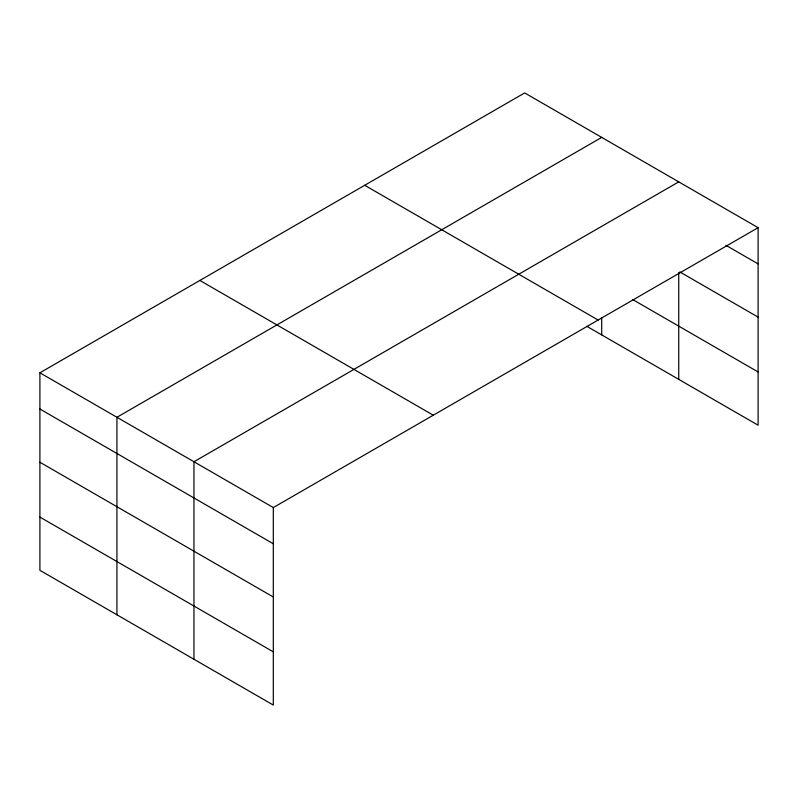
<?xml version="1.0" encoding="UTF-8"?>
<svg xmlns="http://www.w3.org/2000/svg" width="798" height="798" viewBox="0 0 798 798"><rect width="100%" height="100%" fill="white"/><g stroke="black" fill="none" stroke-linecap="round" stroke-linejoin="round"><path stroke-width="1.2" d="M39.9 372.806L273.315 507.568L273.315 705.073L39.9 570.311L39.9 372.806L524.685 92.927L758.1 227.689L758.1 425.194L586.73 326.252M601.712 137.396L116.927 417.284L116.927 614.789M678.739 181.864L193.954 461.753L193.954 659.258M273.315 507.568L758.1 227.689M725.931 245.315L758.1 263.889M679.806 271.919L758.1 317.115M632.734 299.579L758.1 371.958M364.706 185.286L598.121 320.048M199.879 280.447L433.294 415.209M39.9 409.015L273.315 543.777M39.9 462.241L273.315 597.004M39.9 517.084L273.315 651.846M678.739 272.547L678.739 379.369M601.712 317.574L601.712 334.901"/></g></svg>
